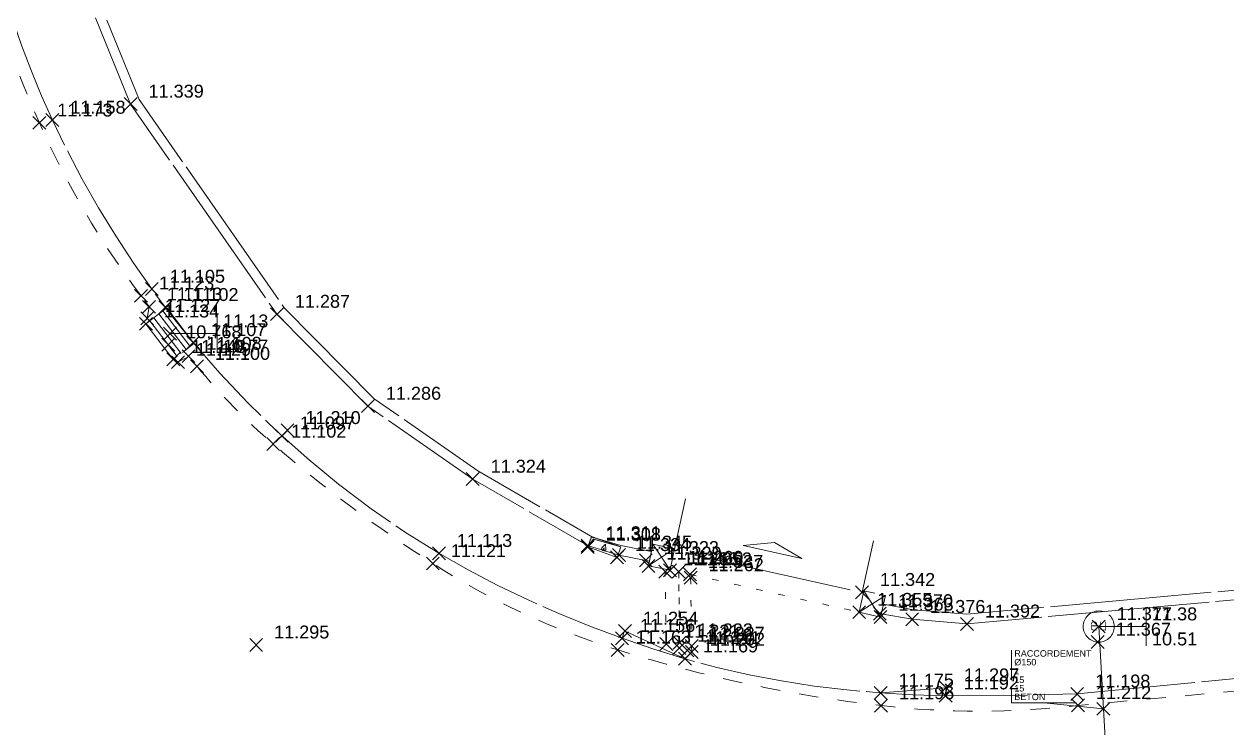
# Model space of a CAD drawing. Header units: metres. Extents: x 1224602 to 1224842, y 7187490 to 7187733.
# Drawn here: x 1224721.76 to 1224740.38, y 7187600.78 to 7187611.69 of the extents above; entities that cross this region are included whole.
import ezdxf
from ezdxf.enums import TextEntityAlignment as Align

# ---------------------------------------------------------------- set-up
doc = ezdxf.new("R2010")
doc.units = ezdxf.units.M
doc.header["$PDMODE"] = 3
doc.header["$PDSIZE"] = 0.1
for name, pattern in [('LL_0822', [2.5, 2.5, 0]), ('LL_0824', [0.35, 0.1, -0.25]), ('LL_0827', [0.2, 0.1, -0.1]), ('LL_0829', [0.6, 0.3, -0.3]), ('SL_1146', [2.5, 2.5, 0]), ('Socle_Continu', [2.5, 2.5, 0])]:
    doc.linetypes.add(name, pattern=pattern)
for name, color, linetype, lineweight in [('CLOTU_SCS', 212, 'Socle_Continu', 13), ('GAZFL_SCS', 40, 'Socle_Continu', 13), ('SIGTA_SCI', 7, 'Socle_Continu', 13), ('SIGTO_SCI', 255, 'Socle_Continu', 13), ('VOIRI_SCS', 7, 'Socle_Continu', 13)]:
    doc.layers.add(name, color=color, linetype=linetype, lineweight=lineweight)
for name, color, linetype, lineweight, true_color in [('EAUPL_PSI', 5, 'Socle_Continu', 13, 0x0000ff), ('EAUPL_SCS', 5, 'Socle_Continu', 13, 0x0000ff), ('EAUUS_PSI', 7, 'Socle_Continu', 13, 0x7f3f00), ('EAUUS_SCI', 7, 'Socle_Continu', 13, 0x7f3f00), ('EAUUS_SCS', 7, 'Socle_Continu', 13, 0x7f3f00), ('EAUUS_SCT', 7, 'Socle_Continu', 13, 0x7f3f00)]:
    doc.layers.add(name, color=color, linetype=linetype, lineweight=lineweight, true_color=true_color)
doc.styles.add('Reseaux', font='arial.ttf')
doc.styles.get("Standard").update_dxf_attribs({"font": 'arial.ttf'})
doc.linetypes.add('CL_0181', pattern='A,3,-0.15,0.4,-0.381,["eu",Standard,S=0.254,R=0,X=-0.2,Y=-0.1],-0.381,0.4,-0.15', length=4.862)

# ---------------------------------------------------------------- blocks, each defined once
blk = doc.blocks.new('YP_1521')
at = {"layer": 'SIGTO_SCI', "color": 7, "linetype": 'Socle_Continu'}
blk.add_point((0, 0), dxfattribs=at)
at = {"layer": 'SIGTA_SCI', "linetype": 'Socle_Continu'}
blk.add_attdef('ALT', (0.278, 0.099), '', height=0.2, dxfattribs=at)
at = {"layer": 'SIGTA_SCI', "linetype": 'Socle_Continu', "flags": 9}
blk.add_attdef('CALQUE_ALT', (1.69, -1.18), '', height=0.2, dxfattribs=at)
at = {"layer": 'SIGTO_SCI', "linetype": 'Socle_Continu', "flags": 9}
for tag, p in [('ID', (1.69, 0.105)), ('NATURE', (1.69, -0.216)), ('FAMILLE', (1.69, -0.538)), ('CALQUE', (1.69, -0.859)), ('PCRS', (1.69, -1.823))]:
    blk.add_attdef(tag, p, '', height=0.2, dxfattribs=at)
blk = doc.blocks.new('CP_0162')
at = {"layer": 'EAUUS_SCS', "linetype": 'Socle_Continu', "const_width": 0.025, "flags": 128}
for points in [[(-0.063, -0.111), (-0.174, -0.111, -0.405328), (-0.241, -0.045), (-0.241, 0.067, -0.999132), (-0.063, 0.067), (-0.063, 0.022), (-0.218, 0.022)], [(0.048, 0.155), (0.048, -0.034, 0.410802), (0.125, -0.111), (0.225, -0.111), (0.225, 0.155)]]:
    blk.add_lwpolyline(points, format="xyb", dxfattribs=at)
at = {"layer": 'EAUUS_SCS', "linetype": 'Socle_Continu'}
blk.add_circle((0, 0), 0.5, dxfattribs=at)
at = {"layer": 'EAUUS_SCS', "linetype": 'Socle_Continu', "flags": 9}
for tag, p in [('NATURE', (0.918, 0.2)), ('ID', (0.918, 0.522)), ('FAMILLE', (0.918, -0.121)), ('CALQUE', (0.918, -0.442)), ('PCRS', (0.918, -0.763))]:
    blk.add_attdef(tag, p, '', height=0.2, dxfattribs=at)
blk = doc.blocks.new('LP_0842')
at = {"layer": 'VOIRI_SCS', "linetype": 'Socle_Continu', "flags": 128}
blk.add_lwpolyline([(1, 0), (1, 0.5), (0, 0)], dxfattribs=at)
at = {"layer": 'VOIRI_SCS', "linetype": 'Socle_Continu', "flags": 9}
for tag, p in [('ID', (1.488, 0.614)), ('NATURE', (1.488, 0.292)), ('FAMILLE', (1.488, -0.029)), ('CALQUE', (1.488, -0.35)), ('PCRS', (1.488, -0.672))]:
    blk.add_attdef(tag, p, '', height=0.2, dxfattribs=at)
blk = doc.blocks.new('LP_0841')
at = {"layer": 'VOIRI_SCS', "linetype": 'Socle_Continu', "flags": 128}
blk.add_lwpolyline([(0, 0), (0, 0.5), (1, 0)], dxfattribs=at)
at = {"layer": 'VOIRI_SCS', "linetype": 'Socle_Continu', "flags": 9}
for tag, p in [('ID', (1.428, 0.548)), ('NATURE', (1.428, 0.227)), ('FAMILLE', (1.428, -0.095)), ('CALQUE', (1.428, -0.416)), ('PCRS', (1.428, -0.737))]:
    blk.add_attdef(tag, p, '', height=0.2, dxfattribs=at)
blk = doc.blocks.new('BP_0089')
at = {"layer": 'EAUPL_SCS', "linetype": 'Socle_Continu'}
for p, q in [((1, 0.813), (-0.001, 0.812)), ((0, 0.625), (1, 0.626)), ((1, 0.376), (0, 0.375)), ((0, 0.187), (1, 0.188))]:
    blk.add_line(p, q, dxfattribs=at)
at = {"layer": 'EAUPL_SCS', "linetype": 'Socle_Continu', "flags": 128}
blk.add_lwpolyline([(0, 0), (-0.001, 1), (0.999, 1), (1, 0.001)], close=True, dxfattribs=at)
at = {"layer": 'EAUPL_SCS', "linetype": 'Socle_Continu', "flags": 9}
for tag, p in [('ID', (1.216, 0.998)), ('NATURE', (1.216, 0.676)), ('FAMILLE', (1.216, 0.355)), ('CALQUE', (1.216, 0.034)), ('PCRS', (1.216, -0.287))]:
    blk.add_attdef(tag, p, '', height=0.2, dxfattribs=at)
blk = doc.blocks.new('JP_0703')
at = {"layer": 'GAZFL_SCS', "linetype": 'Socle_Continu'}
blk.add_hatch(color=256, dxfattribs=at).paths.add_polyline_path([(0, 0), (0, 0.359), (1, 0.359), (0.088, 0.3)])
h = blk.add_hatch(color=256, dxfattribs=at)
edge = h.paths.add_edge_path()
edge.add_line((0.505, 0.179), (0.471, 0.106))
edge.add_line((0.471, 0.106), (0.471, 0.096))
edge.add_ellipse((0.505, 0.099), major_axis=(-0.0336, 0), ratio=0.758629, start_angle=5.446, end_angle=174.554)
edge.add_line((0.538, 0.096), (0.538, 0.106))
edge.add_line((0.538, 0.106), (0.505, 0.179))
at = {"layer": 'GAZFL_SCS', "linetype": 'Socle_Continu', "flags": 128}
blk.add_lwpolyline([(0, 0.359), (0, 0), (1, 0), (1, 0.359)], close=True, dxfattribs=at)
at = {"layer": 'GAZFL_SCS', "linetype": 'Socle_Continu'}
blk.add_lwpolyline([(0, 0), (0, 0.359), (1, 0.359), (0.088, 0.3)], close=True, dxfattribs=at)
blk.add_lwpolyline([(0.578, 0.106), (0.578, 0.124), (0.505, 0.281), (0.432, 0.124), (0.432, 0.106, 0.066358), (0.436, 0.095, 0.1059), (0.452, 0.076, 0.086348), (0.476, 0.064, 0.076263), (0.505, 0.059, 0.076263), (0.534, 0.064, 0.086348), (0.557, 0.076, 0.1059), (0.574, 0.095, 0.066358)], format="xyb", close=True, dxfattribs=at)
at = {"layer": 'GAZFL_SCS', "linetype": 'Socle_Continu', "flags": 9}
for tag, p in [('ID', (1.013, 0.696)), ('NATURE', (1.013, 0.374)), ('FAMILLE', (1.013, 0.053)), ('CALQUE', (1.013, -0.268)), ('PCRS', (1.013, -0.589))]:
    blk.add_attdef(tag, p, '', height=0.2, dxfattribs=at)
blk = doc.blocks.new('SP_1162')
at = {"layer": 'CLOTU_SCS', "linetype": 'Socle_Continu'}
for p, q in [((0, 0), (1, 1)), ((0, 1), (1, 0))]:
    blk.add_line(p, q, dxfattribs=at)
at = {"layer": 'CLOTU_SCS', "linetype": 'Socle_Continu', "flags": 128}
blk.add_lwpolyline([(1, 0), (0, 0), (0, 1), (1, 1)], close=True, dxfattribs=at)
at = {"layer": 'CLOTU_SCS', "linetype": 'Socle_Continu', "flags": 9}
for tag, p in [('NATURE', (1.089, -0.022)), ('ID', (1.089, 0.299)), ('CALQUE', (1.089, -0.665)), ('FAMILLE', (1.089, -0.344)), ('PCRS', (1.089, -0.986))]:
    blk.add_attdef(tag, p, '', height=0.2, dxfattribs=at)
blk = doc.blocks.new('SP_1161')
at = {"layer": 'CLOTU_SCS', "linetype": 'Socle_Continu'}
for p, q in [((0, 0), (0, 0.2745)), ((1, 0.2745), (1, 0)), ((0.5, 0.1545), (0.3438, 0.103)), ((0.6563, 0.103), (0.5, 0.1545)), ((0.3438, 0.103), (0.6563, 0.103)), ((0.0625, 0), (0.9375, 0))]:
    blk.add_line(p, q, dxfattribs=at)
at = {"layer": 'CLOTU_SCS', "linetype": 'Socle_Continu', "flags": 9}
for tag, p in [('ID', (1.3598, 0.3853)), ('NATURE', (1.3598, 0.0641)), ('FAMILLE', (1.3598, -0.2572)), ('CALQUE', (1.3598, -0.5785)), ('PCRS', (1.3598, -0.8998))]:
    blk.add_attdef(tag, p, '', height=0.2, dxfattribs=at)
blk = doc.blocks.new('*U84')
at = {"layer": 'EAUUS_SCI', "linetype": 'Socle_Continu'}
blk.add_line((-1.847, 0.182), (0, 0), dxfattribs=at)
at = {"layer": 'EAUUS_SCI', "linetype": 'Socle_Continu', "flags": 128}
blk.add_lwpolyline([(-0.847, 0.182), (-2.847, 0.182), (-2.847, 1.82)], dxfattribs=at)
at = {"layer": 'EAUUS_SCI', "linetype": 'Socle_Continu'}
blk.add_point((0, 0), dxfattribs=at)
for tag, p in [('TYPE', (-2.759, 1.615)), ('DIAM', (-2.759, 1.345)), ('NBR', (-2.759, 1.067)), ('LARG', (-2.759, 0.801)), ('HAUT', (-2.759, 0.535)), ('MATER', (-2.759, 0.269))]:
    blk.add_attdef(tag, p, '', height=0.2, dxfattribs=at)
at = {"layer": 'EAUUS_SCI', "linetype": 'Socle_Continu', "flags": 9}
for tag, p in [('ID', (2.47, 1.418)), ('NATURE', (2.47, 1.097)), ('FAMILLE', (2.47, 0.776)), ('CALQUE', (2.47, 0.454))]:
    blk.add_attdef(tag, p, '', height=0.2, dxfattribs=at)
blk = doc.blocks.new('CP_2101')
at = {"layer": 'EAUUS_PSI', "linetype": 'Socle_Continu'}
blk.add_line((0.733, 0), (0, 0), dxfattribs=at)
at = {"layer": 'EAUUS_PSI', "linetype": 'Socle_Continu', "flags": 128}
blk.add_lwpolyline([(0.733, -0.3), (0.733, 0.3)], dxfattribs=at)
at = {"layer": 'EAUUS_PSI', "linetype": 'Socle_Continu'}
blk.add_point((0, 0), dxfattribs=at)
at = {"layer": 'EAUUS_PSI', "linetype": 'Socle_Continu', "style": 'Reseaux', "flags": 9}
for tag, p in [('ID', (2.525, 0.541)), ('NATURE', (2.525, 0.22))]:
    blk.add_attdef(tag, p, '', height=0.2, dxfattribs=at)
at = {"layer": 'EAUUS_PSI', "linetype": 'Socle_Continu'}
for tag, p in [('TAMPON', (0.824, 0.196)), ('RADIER', (0.824, -0.192))]:
    blk.add_attdef(tag, text='', height=0.2, dxfattribs=at).set_placement(p, align=Align.MIDDLE_LEFT)
at = {"layer": 'EAUUS_PSI', "linetype": 'Socle_Continu', "flags": 9}
for tag, p in [('FAMILLE', (2.525, -0.101)), ('CALQUE', (2.525, -0.423))]:
    blk.add_attdef(tag, p, '', height=0.2, dxfattribs=at)
blk = doc.blocks.new('*U52')
at = {"layer": 'EAUPL_PSI', "linetype": 'Socle_Continu'}
blk.add_line((0.733, 0), (0, 0), dxfattribs=at)
at = {"layer": 'EAUPL_PSI', "linetype": 'Socle_Continu', "flags": 128}
blk.add_lwpolyline([(0.733, -0.3), (0.733, 0.3)], dxfattribs=at)
at = {"layer": 'EAUPL_PSI', "linetype": 'Socle_Continu'}
blk.add_point((0, 0), dxfattribs=at)
for tag, p in [('TAMPON', (0.824, 0.196)), ('RADIER', (0.824, -0.192))]:
    blk.add_attdef(tag, text='', height=0.2, dxfattribs=at).set_placement(p, align=Align.MIDDLE_LEFT)
at = {"layer": 'EAUPL_PSI', "linetype": 'Socle_Continu', "style": 'Reseaux', "flags": 9}
for tag, p in [('ID', (2.428, 0.07)), ('NATURE', (2.428, -0.251))]:
    blk.add_attdef(tag, p, '', height=0.2, dxfattribs=at)
at = {"layer": 'EAUPL_PSI', "linetype": 'Socle_Continu', "flags": 9}
for tag, p in [('FAMILLE', (2.428, -0.573)), ('CALQUE', (2.428, -0.894))]:
    blk.add_attdef(tag, p, '', height=0.2, dxfattribs=at)

msp = doc.modelspace()

# ---------------------------------------------------------------- linework, layer by layer
at = {"layer": 'CLOTU_SCS', "linetype": 'SL_1146', "flags": 128}
for points in [[(1224723.066, 7187621.957), (1224722.479, 7187620.039), (1224722.152, 7187618.186), (1224722.033, 7187616.042), (1224722.196, 7187614.029), (1224722.681, 7187612.241), (1224723.413, 7187610.448), (1224725.677, 7187607.193), (1224727.086, 7187605.769), (1224728.708, 7187604.639), (1224730.487, 7187603.609), (1224730.97, 7187603.463)], [(1224723.209, 7187621.913), (1224722.625, 7187620.004), (1224722.301, 7187618.169), (1224722.183, 7187616.044), (1224722.345, 7187614.055), (1224722.823, 7187612.289), (1224723.546, 7187610.52), (1224725.792, 7187607.289), (1224727.183, 7187605.884), (1224728.789, 7187604.766), (1224730.562, 7187603.739), (1224730.999, 7187603.61)], [(1224730.97, 7187603.463), (1224731.443, 7187603.368)], [(1224730.999, 7187603.61), (1224731.472, 7187603.515)], [(1224735.064, 7187602.699), (1224735.529, 7187602.616), (1224736.355, 7187602.547), (1224741.372, 7187602.996), (1224746.914, 7187603.563)], [(1224735.031, 7187602.552), (1224735.509, 7187602.467), (1224736.356, 7187602.396), (1224741.386, 7187602.847), (1224746.914, 7187603.412), (1224746.927, 7187603.413)]]:
    msp.add_lwpolyline(points, dxfattribs=at)
at = {"layer": 'EAUUS_SCT', "linetype": 'CL_0181', "flags": 128}
msp.add_lwpolyline([(1224738.397, 7187602.355), (1224738.541, 7187599.807)], dxfattribs=at)
at = {"layer": 'VOIRI_SCS', "linetype": 'LL_0822', "flags": 128}
msp.add_lwpolyline([(1224765.756, 7187604.088), (1224760.753, 7187603.568), (1224760.261, 7187603.519), (1224753.736, 7187602.864), (1224749.646, 7187602.456), (1224746.617, 7187602.155), (1224740.935, 7187601.591), (1224738.063, 7187601.312), (1224737.046, 7187601.286), (1224736.029, 7187601.284), (1224735.519, 7187601.299), (1224735.009, 7187601.328), (1224734.5, 7187601.373), (1224733.992, 7187601.434), (1224733.486, 7187601.513), (1224732.984, 7187601.609), (1224732.485, 7187601.723), (1224731.992, 7187601.856), (1224731.497, 7187602.009), (1224731.007, 7187602.178), (1224730.521, 7187602.36), (1224730.04, 7187602.556), (1224729.565, 7187602.767), (1224729.097, 7187602.992), (1224728.637, 7187603.232), (1224728.186, 7187603.489), (1224727.652, 7187603.823), (1224727.134, 7187604.18), (1224726.631, 7187604.56), (1224726.145, 7187604.961), (1224725.676, 7187605.381), (1224725.226, 7187605.821), (1224724.794, 7187606.279), (1224724.382, 7187606.754), (1224724.063, 7187607.152), (1224723.757, 7187607.561), (1224723.463, 7187607.979), (1224723.183, 7187608.406), (1224722.916, 7187608.842), (1224722.663, 7187609.286), (1224722.425, 7187609.739), (1224722.203, 7187610.199), (1224722.035, 7187610.577), (1224721.878, 7187610.959), (1224721.731, 7187611.346), (1224721.595, 7187611.737), (1224721.469, 7187612.131), (1224721.354, 7187612.529), (1224721.249, 7187612.93), (1224721.155, 7187613.333), (1224721.071, 7187613.739), (1224720.997, 7187614.146), (1224720.934, 7187614.556), (1224720.882, 7187614.967), (1224720.842, 7187615.379), (1224720.814, 7187615.791), (1224720.798, 7187616.205), (1224720.794, 7187616.618), (1224720.817, 7187617.333), (1224720.876, 7187618.046), (1224720.97, 7187618.755), (1224721.097, 7187619.459), (1224721.256, 7187620.156), (1224721.443, 7187620.845), (1224721.656, 7187621.527), (1224721.892, 7187622.201), (1224722.242, 7187623.106), (1224722.611, 7187624.003), (1224723.962, 7187627.17), (1224724.393, 7187628.153), (1224727.055, 7187634.359), (1224730.809, 7187643.029), (1224731.312, 7187644.19), (1224731.69, 7187645.009), (1224732.487, 7187646.877), (1224732.887, 7187647.833), (1224734.074, 7187650.571), (1224734.978, 7187652.717), (1224735.302, 7187653.413), (1224735.711, 7187654.302), (1224736.233, 7187655.516), (1224736.644, 7187656.479), (1224737.872, 7187659.325), (1224738.555, 7187660.943), (1224738.975, 7187661.854), (1224739.77, 7187663.709), (1224740.175, 7187664.642), (1224743.342, 7187671.957), (1224744.161, 7187673.942), (1224744.471, 7187674.59), (1224745.44, 7187676.888), (1224745.87, 7187677.87), (1224748.547, 7187684.085), (1224750.938, 7187689.568), (1224751.235, 7187690.257), (1224751.547, 7187690.936), (1224751.713, 7187691.27), (1224751.887, 7187691.598), (1224752.073, 7187691.919), (1224752.27, 7187692.232), (1224752.481, 7187692.537), (1224752.704, 7187692.834), (1224752.937, 7187693.125), (1224753.179, 7187693.409), (1224753.686, 7187693.96), (1224754.213, 7187694.495), (1224754.825, 7187695.082), (1224755.139, 7187695.366), (1224755.458, 7187695.641), (1224755.785, 7187695.905), (1224756.121, 7187696.157), (1224756.466, 7187696.395), (1224756.821, 7187696.618), (1224757.187, 7187696.825), (1224757.562, 7187697.016), (1224757.945, 7187697.193), (1224758.335, 7187697.355), (1224758.732, 7187697.503), (1224759.134, 7187697.638), (1224759.54, 7187697.76), (1224759.95, 7187697.87), (1224760.391, 7187697.974), (1224760.833, 7187698.065), (1224761.278, 7187698.141), (1224761.724, 7187698.204), (1224762.172, 7187698.251), (1224762.621, 7187698.284), (1224763.07, 7187698.301), (1224763.52, 7187698.303), (1224763.969, 7187698.289), (1224764.418, 7187698.258), (1224764.865, 7187698.212), (1224765.311, 7187698.149), (1224765.754, 7187698.071), (1224766.194, 7187697.978), (1224766.631, 7187697.869), (1224767.063, 7187697.746), (1224768.022, 7187697.426), (1224773.664, 7187695.365), (1224774.65, 7187694.999), (1224776.541, 7187694.297), (1224779.551, 7187693.215), (1224781.452, 7187692.517), (1224782.409, 7187692.163), (1224789.02, 7187689.748), (1224794.812, 7187687.649), (1224796.715, 7187686.936), (1224798.63, 7187686.235), (1224799.594, 7187685.906), (1224800.392, 7187685.602), (1224801.043, 7187685.358), (1224803.602, 7187684.417), (1224803.974, 7187684.275), (1224804.587, 7187684.058), (1224805.769, 7187683.62), (1224806.716, 7187683.256), (1224807.657, 7187682.876), (1224808.591, 7187682.475), (1224809.514, 7187682.049), (1224810.425, 7187681.594), (1224810.873, 7187681.354), (1224811.317, 7187681.104), (1224811.754, 7187680.844), (1224812.183, 7187680.573), (1224812.604, 7187680.289), (1224813.017, 7187679.994), (1224813.369, 7187679.725), (1224813.713, 7187679.446), (1224814.05, 7187679.159), (1224814.381, 7187678.864), (1224815.024, 7187678.251), (1224815.642, 7187677.613), (1224816.239, 7187676.956), (1224816.815, 7187676.282), (1224817.369, 7187675.59), (1224817.897, 7187674.879), (1224818.235, 7187674.394), (1224818.558, 7187673.899), (1224818.865, 7187673.395), (1224819.16, 7187672.883), (1224819.488, 7187672.293), (1224819.967, 7187671.428), (1224820.285, 7187670.855), (1224821.615, 7187668.148), (1224823.356, 7187664.533), (1224824.765, 7187661.692), (1224826.493, 7187658.166), (1224826.933, 7187657.251), (1224827.826, 7187655.428), (1224828.265, 7187654.541), (1224830.023, 7187650.926), (1224830.695, 7187649.575), (1224831.02, 7187648.894), (1224831.329, 7187648.204), (1224831.622, 7187647.498), (1224831.888, 7187646.782), (1224832.12, 7187646.056), (1224832.222, 7187645.689), (1224832.313, 7187645.319), (1224832.392, 7187644.947), (1224832.461, 7187644.572), (1224832.571, 7187643.818), (1224832.654, 7187643.059), (1224832.718, 7187642.298), (1224832.774, 7187641.498), (1224832.817, 7187640.698), (1224832.843, 7187639.897), (1224832.85, 7187639.256), (1224832.849, 7187639.095), (1224832.831, 7187638.292), (1224832.784, 7187637.491), (1224832.702, 7187636.693), (1224832.647, 7187636.296), (1224832.58, 7187635.901), (1224832.498, 7187635.484), (1224832.404, 7187635.07), (1224832.186, 7187634.248), (1224831.932, 7187633.433), (1224831.652, 7187632.626), (1224831.532, 7187632.297), (1224831.354, 7187631.826), (1224831.034, 7187631.034), (1224830.683, 7187630.259), (1224830.494, 7187629.878), (1224830.292, 7187629.504), (1224829.941, 7187628.912), (1224829.563, 7187628.335), (1224829.163, 7187627.771), (1224828.749, 7187627.217), (1224828.586, 7187627.004), (1224827.897, 7187626.129), (1224827.459, 7187625.596), (1224827.012, 7187625.072), (1224826.463, 7187624.456), (1224825.9, 7187623.852), (1224825.327, 7187623.257), (1224824.746, 7187622.67), (1224824.554, 7187622.48), (1224823.566, 7187621.515), (1224822.372, 7187620.376), (1224821.202, 7187619.29), (1224820.605, 7187618.762), (1224820.096, 7187618.333), (1224819.995, 7187618.25), (1224819.369, 7187617.756), (1224818.732, 7187617.277), (1224817.439, 7187616.343)], dxfattribs=at)
at = {"layer": 'VOIRI_SCS', "linetype": 'LL_0829', "flags": 128}
for points in [[(1224723.576, 7187607.477, -0.05811), (1224722.001, 7187610.156, -0.047132), (1224720.969, 7187613.258, -0.060293), (1224720.612, 7187616.599, -0.048381), (1224720.954, 7187619.679, -0.038777), (1224721.709, 7187622.26, -0.009806), (1224722.442, 7187624.086), (1224723.739, 7187627.14), (1224723.683, 7187627.222), (1224723.615, 7187627.362)], [(1224759.719, 7187603.15), (1224759.473, 7187603.241), (1224753.759, 7187602.674), (1224750.688, 7187602.366), (1224749.672, 7187602.272), (1224747.647, 7187602.077), (1224746.643, 7187601.975), (1224740.964, 7187601.396), (1224738.076, 7187601.134, -0.057599), (1224735.028, 7187601.13, -0.047485), (1224730.953, 7187601.993, -0.067023), (1224728.091, 7187603.331, -0.035869), (1224725.62, 7187605.182, -0.040215), (1224724.439, 7187606.386), (1224724.309, 7187606.542), (1224724.145, 7187606.449), (1224724.073, 7187606.494)]]:
    msp.add_lwpolyline(points, format="xyb", dxfattribs=at)
msp.add_lwpolyline([(1224723.669, 7187607.129), (1224723.698, 7187607.306), (1224723.576, 7187607.477)], dxfattribs=at)
at = {"layer": 'VOIRI_SCS', "linetype": 'LL_0824', "flags": 128}
for points in [[(1224731.703, 7187602.085), (1224731.688, 7187603.206)], [(1224732.071, 7187603.164), (1224734.689, 7187602.577)], [(1224732.08, 7187603.113), (1224732.095, 7187602.052), (1224732.099, 7187601.961)]]:
    msp.add_lwpolyline(points, dxfattribs=at)
at = {"layer": 'VOIRI_SCS', "linetype": 'LL_0827', "flags": 128}
msp.add_lwpolyline([(1224731.896, 7187603.204), (1224731.911, 7187602.104), (1224731.904, 7187602.022)], dxfattribs=at)

# ---------------------------------------------------------------- block references
at = {"layer": 'CLOTU_SCS', "linetype": 'Socle_Continu', "xscale": -2.979730660012047, "yscale": 2.979730660012048, "zscale": 1.141267597049612, "rotation": 347.4175965572789}
msp.add_blockref('SP_1161', (1224734.733, 7187602.885), dxfattribs=at)
at = {"layer": 'CLOTU_SCS', "color": 6, "linetype": 'Socle_Continu'}
for p, xscale, yscale, rotation in [((1224731.428, 7187603.294), 0.3423329073005405, 0.3423329073005405, 348.6644650714054), ((1224734.689, 7187602.577), 0.3390640983724534, 0.3390640983724534, 347.3155815883395)]:
    msp.add_blockref('SP_1162', p, dxfattribs=dict(at, xscale=xscale, yscale=yscale, rotation=rotation))
at = {"layer": 'EAUPL_PSI', "linetype": 'Socle_Continu'}
msp.add_blockref('*U52', (1224724.022, 7187606.892), dxfattribs=at).add_auto_attribs({'TAMPON': '11.13', 'RADIER': '10.77'})
at = {"layer": 'EAUPL_SCS', "linetype": 'Socle_Continu', "xscale": 0.6930219102542782, "yscale": 0.4045212537699157, "rotation": 307.4909334225758}
msp.add_blockref('BP_0089', (1224723.651, 7187607.043), dxfattribs=at)
at = {"layer": 'EAUUS_PSI', "linetype": 'Socle_Continu'}
msp.add_blockref('CP_2101', (1224738.397, 7187602.355), dxfattribs=at).add_auto_attribs({'TAMPON': '11.38', 'RADIER': '10.51'})
at = {"layer": 'EAUUS_SCI', "linetype": 'Socle_Continu', "xscale": 0.5, "yscale": 0.5, "zscale": 0.5}
msp.add_blockref('*U84', (1224738.469, 7187601.081), dxfattribs=at).add_auto_attribs({'TYPE': 'RACCORDEMENT', 'DIAM': 'Ø150', 'NBR': '1', 'LARG': '15', 'HAUT': '15', 'MATER': 'BETON'})
at = {"layer": 'EAUUS_SCS', "linetype": 'Socle_Continu', "xscale": 0.4815745464083087, "yscale": 0.4815745464083087}
msp.add_blockref('CP_0162', (1224738.397, 7187602.355), dxfattribs=at)
at = {"layer": 'GAZFL_SCS', "linetype": 'Socle_Continu', "xscale": 0.4812731821011222, "yscale": 0.4812731821011222, "rotation": 340.4476158840125}
msp.add_blockref('JP_0703', (1224730.488, 7187603.587), dxfattribs=at)
at = {"layer": 'SIGTO_SCI', "linetype": 'Socle_Continu'}
ref = msp.add_blockref('YP_1521', (1224723.413, 7187610.448), dxfattribs=at)
ref.add_attrib('ALT', '11.339', (1224723.691, 7187610.547), dxfattribs={"layer": 'SIGTA_SCI', "linetype": 'Socle_Continu', "height": 0.2})
ref = msp.add_blockref('YP_1521', (1224722.001, 7187610.156), dxfattribs=at)
ref.add_attrib('ALT', '11.173', (1224722.279, 7187610.255), dxfattribs={"layer": 'SIGTA_SCI', "linetype": 'Socle_Continu', "height": 0.2})
ref = msp.add_blockref('YP_1521', (1224722.203, 7187610.199), dxfattribs=at)
ref.add_attrib('ALT', '11.158', (1224722.481, 7187610.298), dxfattribs={"layer": 'SIGTA_SCI', "linetype": 'Socle_Continu', "height": 0.2})
ref = msp.add_blockref('YP_1521', (1224723.576, 7187607.477), dxfattribs=at)
ref.add_attrib('ALT', '11.123', (1224723.854, 7187607.576), dxfattribs={"layer": 'SIGTA_SCI', "linetype": 'Socle_Continu', "height": 0.2})
ref = msp.add_blockref('YP_1521', (1224723.742, 7187607.581), dxfattribs=at)
ref.add_attrib('ALT', '11.105', (1224724.02, 7187607.68), dxfattribs={"layer": 'SIGTA_SCI', "linetype": 'Socle_Continu', "height": 0.2})
ref = msp.add_blockref('YP_1521', (1224723.698, 7187607.306), dxfattribs=at)
ref.add_attrib('ALT', '11.113', (1224723.976, 7187607.405), dxfattribs={"layer": 'SIGTA_SCI', "linetype": 'Socle_Continu', "height": 0.2})
ref = msp.add_blockref('YP_1521', (1224723.951, 7187607.298), dxfattribs=at)
ref.add_attrib('ALT', '11.102', (1224724.229, 7187607.397), dxfattribs={"layer": 'SIGTA_SCI', "linetype": 'Socle_Continu', "height": 0.2})
ref = msp.add_blockref('YP_1521', (1224723.651, 7187607.043), dxfattribs=at)
ref.add_attrib('ALT', '11.134', (1224723.929, 7187607.142), dxfattribs={"layer": 'SIGTA_SCI', "linetype": 'Socle_Continu', "height": 0.2})
ref = msp.add_blockref('YP_1521', (1224723.669, 7187607.129), dxfattribs=at)
ref.add_attrib('ALT', '11.127', (1224723.947, 7187607.227), dxfattribs={"layer": 'SIGTA_SCI', "linetype": 'Socle_Continu', "height": 0.2})
ref = msp.add_blockref('YP_1521', (1224725.677, 7187607.193), dxfattribs=at)
ref.add_attrib('ALT', '11.287', (1224725.955, 7187607.292), dxfattribs={"layer": 'SIGTA_SCI', "linetype": 'Socle_Continu', "height": 0.2})
ref = msp.add_blockref('YP_1521', (1224723.996, 7187606.72), dxfattribs=at)
ref.add_attrib('ALT', '10.768', (1224724.274, 7187606.819), dxfattribs={"layer": 'SIGTA_SCI', "linetype": 'Socle_Continu', "height": 0.2})
ref = msp.add_blockref('YP_1521', (1224724.382, 7187606.754), dxfattribs=at)
ref.add_attrib('ALT', '11.107', (1224724.66, 7187606.853), dxfattribs={"layer": 'SIGTA_SCI', "linetype": 'Socle_Continu', "height": 0.2})
ref = msp.add_blockref('YP_1521', (1224724.073, 7187606.494), dxfattribs=at)
ref.add_attrib('ALT', '11.143', (1224724.35, 7187606.592), dxfattribs={"layer": 'SIGTA_SCI', "linetype": 'Socle_Continu', "height": 0.2})
ref = msp.add_blockref('YP_1521', (1224724.309, 7187606.542), dxfattribs=at)
ref.add_attrib('ALT', '11.108', (1224724.587, 7187606.641), dxfattribs={"layer": 'SIGTA_SCI', "linetype": 'Socle_Continu', "height": 0.2})
ref = msp.add_blockref('YP_1521', (1224724.145, 7187606.449), dxfattribs=at)
ref.add_attrib('ALT', '11.129', (1224724.423, 7187606.548), dxfattribs={"layer": 'SIGTA_SCI', "linetype": 'Socle_Continu', "height": 0.2})
ref = msp.add_blockref('YP_1521', (1224724.439, 7187606.386), dxfattribs=at)
ref.add_attrib('ALT', '11.100', (1224724.717, 7187606.485), dxfattribs={"layer": 'SIGTA_SCI', "linetype": 'Socle_Continu', "height": 0.2})
ref = msp.add_blockref('YP_1521', (1224727.086, 7187605.769), dxfattribs=at)
ref.add_attrib('ALT', '11.286', (1224727.364, 7187605.868), dxfattribs={"layer": 'SIGTA_SCI', "linetype": 'Socle_Continu', "height": 0.2})
ref = msp.add_blockref('YP_1521', (1224725.842, 7187605.392), dxfattribs=at)
ref.add_attrib('ALT', '11.210', (1224726.119, 7187605.491), dxfattribs={"layer": 'SIGTA_SCI', "linetype": 'Socle_Continu', "height": 0.2})
ref = msp.add_blockref('YP_1521', (1224725.62, 7187605.182), dxfattribs=at)
ref.add_attrib('ALT', '11.102', (1224725.898, 7187605.281), dxfattribs={"layer": 'SIGTA_SCI', "linetype": 'Socle_Continu', "height": 0.2})
ref = msp.add_blockref('YP_1521', (1224725.754, 7187605.309), dxfattribs=at)
ref.add_attrib('ALT', '11.097', (1224726.032, 7187605.408), dxfattribs={"layer": 'SIGTA_SCI', "linetype": 'Socle_Continu', "height": 0.2})
ref = msp.add_blockref('YP_1521', (1224728.708, 7187604.639), dxfattribs=at)
ref.add_attrib('ALT', '11.324', (1224728.986, 7187604.738), dxfattribs={"layer": 'SIGTA_SCI', "linetype": 'Socle_Continu', "height": 0.2})
ref = msp.add_blockref('YP_1521', (1224730.487, 7187603.609), dxfattribs=at)
ref.add_attrib('ALT', '11.311', (1224730.765, 7187603.708), dxfattribs={"layer": 'SIGTA_SCI', "linetype": 'Socle_Continu', "height": 0.2})
ref = msp.add_blockref('YP_1521', (1224730.488, 7187603.587), dxfattribs=at)
ref.add_attrib('ALT', '11.308', (1224730.766, 7187603.685), dxfattribs={"layer": 'SIGTA_SCI', "linetype": 'Socle_Continu', "height": 0.2})
ref = msp.add_blockref('YP_1521', (1224728.091, 7187603.331), dxfattribs=at)
ref.add_attrib('ALT', '11.121', (1224728.369, 7187603.43), dxfattribs={"layer": 'SIGTA_SCI', "linetype": 'Socle_Continu', "height": 0.2})
ref = msp.add_blockref('YP_1521', (1224728.186, 7187603.489), dxfattribs=at)
ref.add_attrib('ALT', '11.113', (1224728.464, 7187603.588), dxfattribs={"layer": 'SIGTA_SCI', "linetype": 'Socle_Continu', "height": 0.2})
ref = msp.add_blockref('YP_1521', (1224730.941, 7187603.425), dxfattribs=at)
ref.add_attrib('ALT', '11.334', (1224731.219, 7187603.524), dxfattribs={"layer": 'SIGTA_SCI', "linetype": 'Socle_Continu', "height": 0.2})
ref = msp.add_blockref('YP_1521', (1224730.97, 7187603.463), dxfattribs=at)
ref.add_attrib('ALT', '11.345', (1224731.248, 7187603.562), dxfattribs={"layer": 'SIGTA_SCI', "linetype": 'Socle_Continu', "height": 0.2})
ref = msp.add_blockref('YP_1521', (1224731.387, 7187603.38), dxfattribs=at)
ref.add_attrib('ALT', '11.323', (1224731.665, 7187603.478), dxfattribs={"layer": 'SIGTA_SCI', "linetype": 'Socle_Continu', "height": 0.2})
ref = msp.add_blockref('YP_1521', (1224731.428, 7187603.294), dxfattribs=at)
ref.add_attrib('ALT', '11.329', (1224731.706, 7187603.393), dxfattribs={"layer": 'SIGTA_SCI', "linetype": 'Socle_Continu', "height": 0.2})
ref = msp.add_blockref('YP_1521', (1224731.688, 7187603.206), dxfattribs=at)
ref.add_attrib('ALT', '11.266', (1224731.966, 7187603.305), dxfattribs={"layer": 'SIGTA_SCI', "linetype": 'Socle_Continu', "height": 0.2})
ref = msp.add_blockref('YP_1521', (1224731.763, 7187603.227), dxfattribs=at)
ref.add_attrib('ALT', '11.260', (1224732.041, 7187603.326), dxfattribs={"layer": 'SIGTA_SCI', "linetype": 'Socle_Continu', "height": 0.2})
ref = msp.add_blockref('YP_1521', (1224731.896, 7187603.204), dxfattribs=at)
ref.add_attrib('ALT', '11.252', (1224732.174, 7187603.303), dxfattribs={"layer": 'SIGTA_SCI', "linetype": 'Socle_Continu', "height": 0.2})
ref = msp.add_blockref('YP_1521', (1224732.071, 7187603.164), dxfattribs=at)
ref.add_attrib('ALT', '11.337', (1224732.349, 7187603.263), dxfattribs={"layer": 'SIGTA_SCI', "linetype": 'Socle_Continu', "height": 0.2})
ref = msp.add_blockref('YP_1521', (1224732.08, 7187603.113), dxfattribs=at)
ref.add_attrib('ALT', '11.262', (1224732.358, 7187603.212), dxfattribs={"layer": 'SIGTA_SCI', "linetype": 'Socle_Continu', "height": 0.2})
ref = msp.add_blockref('YP_1521', (1224734.733, 7187602.885), dxfattribs=at)
ref.add_attrib('ALT', '11.342', (1224735.011, 7187602.984), dxfattribs={"layer": 'SIGTA_SCI', "linetype": 'Socle_Continu', "height": 0.2})
ref = msp.add_blockref('YP_1521', (1224734.689, 7187602.577), dxfattribs=at)
ref.add_attrib('ALT', '11.355', (1224734.967, 7187602.676), dxfattribs={"layer": 'SIGTA_SCI', "linetype": 'Socle_Continu', "height": 0.2})
ref = msp.add_blockref('YP_1521', (1224735.009, 7187602.556), dxfattribs=at)
ref.add_attrib('ALT', '11.370', (1224735.287, 7187602.655), dxfattribs={"layer": 'SIGTA_SCI', "linetype": 'Socle_Continu', "height": 0.2})
ref = msp.add_blockref('YP_1521', (1224735.019, 7187602.503), dxfattribs=at)
ref.add_attrib('ALT', '11.363', (1224735.297, 7187602.602), dxfattribs={"layer": 'SIGTA_SCI', "linetype": 'Socle_Continu', "height": 0.2})
ref = msp.add_blockref('YP_1521', (1224735.509, 7187602.467), dxfattribs=at)
ref.add_attrib('ALT', '11.376', (1224735.787, 7187602.566), dxfattribs={"layer": 'SIGTA_SCI', "linetype": 'Socle_Continu', "height": 0.2})
ref = msp.add_blockref('YP_1521', (1224736.356, 7187602.396), dxfattribs=at)
ref.add_attrib('ALT', '11.392', (1224736.634, 7187602.495), dxfattribs={"layer": 'SIGTA_SCI', "linetype": 'Socle_Continu', "height": 0.2})
ref = msp.add_blockref('YP_1521', (1224731.065, 7187602.285), dxfattribs=at)
ref.add_attrib('ALT', '11.254', (1224731.343, 7187602.384), dxfattribs={"layer": 'SIGTA_SCI', "linetype": 'Socle_Continu', "height": 0.2})
ref = msp.add_blockref('YP_1521', (1224738.397, 7187602.355), dxfattribs=at)
ref.add_attrib('ALT', '11.377', (1224738.675, 7187602.454), dxfattribs={"layer": 'SIGTA_SCI', "linetype": 'Socle_Continu', "height": 0.2})
ref = msp.add_blockref('YP_1521', (1224725.356, 7187602.071), dxfattribs=at)
ref.add_attrib('ALT', '11.295', (1224725.634, 7187602.17), dxfattribs={"layer": 'SIGTA_SCI', "linetype": 'Socle_Continu', "height": 0.2})
ref = msp.add_blockref('YP_1521', (1224731.019, 7187602.173), dxfattribs=at)
ref.add_attrib('ALT', '11.156', (1224731.297, 7187602.272), dxfattribs={"layer": 'SIGTA_SCI', "linetype": 'Socle_Continu', "height": 0.2})
ref = msp.add_blockref('YP_1521', (1224731.703, 7187602.085), dxfattribs=at)
ref.add_attrib('ALT', '11.221', (1224731.981, 7187602.184), dxfattribs={"layer": 'SIGTA_SCI', "linetype": 'Socle_Continu', "height": 0.2})
ref = msp.add_blockref('YP_1521', (1224731.904, 7187602.022), dxfattribs=at)
ref.add_attrib('ALT', '11.210', (1224732.182, 7187602.121), dxfattribs={"layer": 'SIGTA_SCI', "linetype": 'Socle_Continu', "height": 0.2})
ref = msp.add_blockref('YP_1521', (1224731.911, 7187602.104), dxfattribs=at)
ref.add_attrib('ALT', '11.222', (1224732.189, 7187602.203), dxfattribs={"layer": 'SIGTA_SCI', "linetype": 'Socle_Continu', "height": 0.2})
ref = msp.add_blockref('YP_1521', (1224732.095, 7187602.052), dxfattribs=at)
ref.add_attrib('ALT', '11.227', (1224732.373, 7187602.151), dxfattribs={"layer": 'SIGTA_SCI', "linetype": 'Socle_Continu', "height": 0.2})
ref = msp.add_blockref('YP_1521', (1224738.382, 7187602.115), dxfattribs=at)
ref.add_attrib('ALT', '11.367', (1224738.66, 7187602.213), dxfattribs={"layer": 'SIGTA_SCI', "linetype": 'Socle_Continu', "height": 0.2})
ref = msp.add_blockref('YP_1521', (1224730.953, 7187601.993), dxfattribs=at)
ref.add_attrib('ALT', '11.163', (1224731.231, 7187602.092), dxfattribs={"layer": 'SIGTA_SCI', "linetype": 'Socle_Continu', "height": 0.2})
ref = msp.add_blockref('YP_1521', (1224731.992, 7187601.856), dxfattribs=at)
ref.add_attrib('ALT', '11.169', (1224732.27, 7187601.955), dxfattribs={"layer": 'SIGTA_SCI', "linetype": 'Socle_Continu', "height": 0.2})
ref = msp.add_blockref('YP_1521', (1224732.028, 7187601.985), dxfattribs=at)
ref.add_attrib('ALT', '11.211', (1224732.306, 7187602.083), dxfattribs={"layer": 'SIGTA_SCI', "linetype": 'Socle_Continu', "height": 0.2})
ref = msp.add_blockref('YP_1521', (1224732.099, 7187601.961), dxfattribs=at)
ref.add_attrib('ALT', '11.202', (1224732.377, 7187602.06), dxfattribs={"layer": 'SIGTA_SCI', "linetype": 'Socle_Continu', "height": 0.2})
ref = msp.add_blockref('YP_1521', (1224735.023, 7187601.327), dxfattribs=at)
ref.add_attrib('ALT', '11.175', (1224735.301, 7187601.425), dxfattribs={"layer": 'SIGTA_SCI', "linetype": 'Socle_Continu', "height": 0.2})
ref = msp.add_blockref('YP_1521', (1224736.029, 7187601.284), dxfattribs=at)
ref.add_attrib('ALT', '11.192', (1224736.307, 7187601.382), dxfattribs={"layer": 'SIGTA_SCI', "linetype": 'Socle_Continu', "height": 0.2})
ref = msp.add_blockref('YP_1521', (1224736.033, 7187601.407), dxfattribs=at)
ref.add_attrib('ALT', '11.297', (1224736.311, 7187601.506), dxfattribs={"layer": 'SIGTA_SCI', "linetype": 'Socle_Continu', "height": 0.2})
ref = msp.add_blockref('YP_1521', (1224738.063, 7187601.312), dxfattribs=at)
ref.add_attrib('ALT', '11.198', (1224738.341, 7187601.411), dxfattribs={"layer": 'SIGTA_SCI', "linetype": 'Socle_Continu', "height": 0.2})
ref = msp.add_blockref('YP_1521', (1224735.028, 7187601.13), dxfattribs=at)
ref.add_attrib('ALT', '11.196', (1224735.306, 7187601.229), dxfattribs={"layer": 'SIGTA_SCI', "linetype": 'Socle_Continu', "height": 0.2})
ref = msp.add_blockref('YP_1521', (1224738.076, 7187601.134), dxfattribs=at)
ref.add_attrib('ALT', '11.212', (1224738.354, 7187601.233), dxfattribs={"layer": 'SIGTA_SCI', "linetype": 'Socle_Continu', "height": 0.2})
at = {"layer": 'VOIRI_SCS', "linetype": 'Socle_Continu'}
for name, p, xscale, yscale, zscale, rotation in [('LP_0841', (1224731.019, 7187602.173), 1.0236, 0.2414075004394375, 1.804199076599578, 341.9176253564189), ('LP_0842', (1224735.023, 7187601.327), 1.0075, 0.2464954387034769, 1.99999998724419, 357.5550394784963)]:
    msp.add_blockref(name, p, dxfattribs=dict(at, xscale=xscale, yscale=yscale, zscale=zscale, rotation=rotation))

doc.saveas('drawing.dxf')
